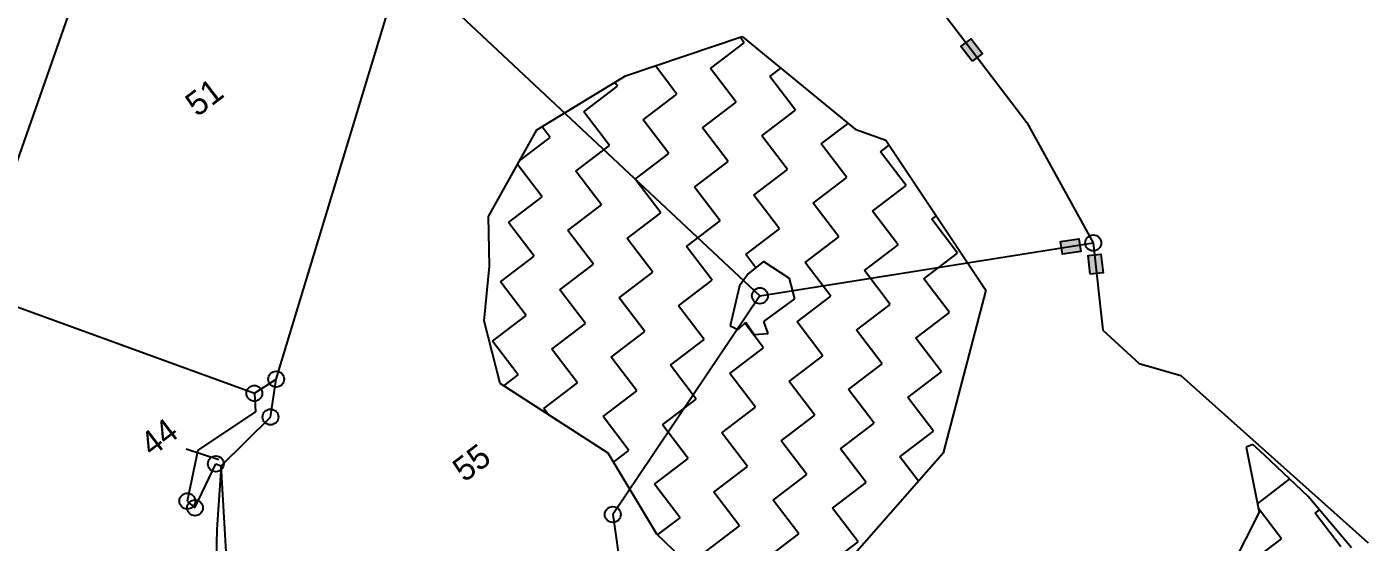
# Model space of a CAD drawing. Header units: metres. Extents: x 306750 to 310181, y 1935577 to 1940721.
# Drawn here: x 307361 to 308342, y 1939755 to 1940132 of the extents above; entities that cross this region are included whole.
import ezdxf

# ---------------------------------------------------------------- set-up
doc = ezdxf.new("R2010")
doc.units = ezdxf.units.M
for name, color, linetype in [('POLY_HATCH', 12, 'Continuous'), ('POLY_PARCEL', 6, 'Continuous'), ('POLY_WATER', 4, 'Continuous'), ('TEXT_PARCEL', 7, 'Continuous'), ('V_BOUND_LINE', 7, 'Continuous')]:
    doc.layers.add(name, color=color, linetype=linetype)
doc.styles.add('TEXT_MAP', font='')
doc.styles.get('TEXT_MAP').set_extended_font_data('Kruti Dev 050')
doc.dimstyles.get("Standard").update_dxf_attribs({"dimtxt": 0.18, "dimasz": 0.18, "dimexe": 0.18, "dimexo": 0.0625, "dimgap": 0.09, "dimtad": 0, "dimtih": 1, "dimtoh": 1, "dimdec": 4, "dimzin": 0, "dimdsep": 46, "dimtxsty": 'Standard', "dimcen": 0.09, "dimadec": 0, "dimazin": 0, "dimtfac": 1, "dimtdec": 4, "dimtofl": 0, "dimtmove": 0, "dimatfit": 3, "dimfxl": 1, "dimtolj": 1, "dimtzin": 0, "dimarcsym": 0})

msp = doc.modelspace()

# ---------------------------------------------------------------- hatches: boundary and pattern name
for points in [[(308051.51, 1940123.03), (308044.05, 1940117.33), (308052.29, 1940106.54), (308059.76, 1940112.24)], [(308131.86, 1939967.51), (308130.39, 1939976.79), (308116.98, 1939974.66), (308118.45, 1939965.38)], [(308146.57, 1939965.44), (308137.23, 1939964.4), (308138.74, 1939950.9), (308148.08, 1939951.94)]]:
    msp.add_hatch(color=256).paths.add_polyline_path(points)

# ---------------------------------------------------------------- linework, layer by layer
for points in [[(308052.29, 1940106.54), (308044.05, 1940117.33), (308051.51, 1940123.03), (308059.76, 1940112.24)], [(308116.98, 1939974.66), (308130.39, 1939976.79), (308131.86, 1939967.51), (308118.45, 1939965.38)], [(308138.74, 1939950.9), (308137.23, 1939964.4), (308146.57, 1939965.44), (308148.08, 1939951.94)]]:
    msp.add_lwpolyline(points, close=True)
for centre in [(308140.92, 1939973.7), (307897, 1939935.06), (307542.98, 1939874.09), (307527.04, 1939863.72), (307538.82, 1939846.4), (307498.86, 1939812.16), (307477.96, 1939784.91), (307483.58, 1939779.96), (307789.31, 1939775.14)]:
    msp.add_circle(centre, 5.81)
at = {"layer": 'POLY_HATCH'}
for p, q in [((307798.68, 1940095.82), (307883.93, 1940124.72)), ((307883.93, 1940124.72), (307966.7, 1940056.93)), ((307733.85, 1940056.32), (307798.68, 1940095.82)), ((307698.38, 1939993.11), (307733.85, 1940056.32)), ((307966.7, 1940056.93), (307989.16, 1940048.86)), ((307989.16, 1940048.86), (308062.32, 1939939.19)), ((307699, 1939956.71), (307698.38, 1939993.11)), ((307695.27, 1939916.83), (307699, 1939956.71)), ((307899.64, 1939960.11), (307888.45, 1939951.05)), ((307918.6, 1939947.6), (307899.64, 1939960.11)), ((307888.45, 1939951.05), (307882.05, 1939942.28)), ((307922.51, 1939932.94), (307918.6, 1939947.6)), ((307882.05, 1939942.28), (307875.19, 1939912.97)), ((308062.32, 1939939.19), (308030.98, 1939820.03)), ((307899.82, 1939916.21), (307922.51, 1939932.94)), ((307706.98, 1939870.95), (307695.27, 1939916.83)), ((307880.96, 1939910.4), (307886.72, 1939915.74)), ((307886.72, 1939915.74), (307892.69, 1939906.66)), ((307902.93, 1939907.43), (307899.82, 1939916.21)), ((307875.19, 1939912.97), (307880.96, 1939910.4)), ((307892.69, 1939906.66), (307902.93, 1939907.43)), ((307785.87, 1939819.95), (307706.98, 1939870.95)), ((307821.57, 1939760.75), (307785.87, 1939819.95)), ((308030.98, 1939820.03), (307951.34, 1939729.25)), ((308257.78, 1939826.35), (308252.92, 1939824.35)), ((308252.92, 1939824.35), (308262.38, 1939776.76)), ((308266.12, 1939818.47), (308257.78, 1939826.35)), ((308298.22, 1939788.33), (308266.12, 1939818.47)), ((308329.79, 1939750.79), (308298.22, 1939788.33)), ((308262.38, 1939776.76), (308242.62, 1939737.92)), ((307863.27, 1939720.92), (307821.57, 1939760.75))]:
    msp.add_line(p, q, dxfattribs=at)
at = {"layer": 'POLY_HATCH', "linetype": 'Continuous', "ltscale": 10}
for p, q in [((307885.56, 1940120.1), (307882.43, 1940124.21)), ((307860.91, 1940101.33), (307885.56, 1940120.1)), ((307836.26, 1940082.55), (307820.52, 1940103.22)), ((307879.68, 1940076.68), (307860.91, 1940101.33)), ((307904.33, 1940095.45), (307912.28, 1940101.5)), ((307923.11, 1940070.8), (307904.33, 1940095.45)), ((307768.19, 1940069.65), (307792.84, 1940088.43)), ((307792.84, 1940088.43), (307790.84, 1940091.05)), ((307811.61, 1940063.78), (307836.26, 1940082.55)), ((307855.04, 1940057.9), (307879.68, 1940076.68)), ((307786.96, 1940045), (307768.19, 1940069.65)), ((307830.39, 1940039.13), (307811.61, 1940063.78)), ((307898.46, 1940052.03), (307923.11, 1940070.8)), ((307743.54, 1940050.88), (307737.64, 1940058.63)), ((307873.81, 1940033.26), (307855.04, 1940057.9)), ((307941.88, 1940046.16), (307961.56, 1940061.14)), ((307721.29, 1940033.92), (307743.54, 1940050.88)), ((307762.32, 1940026.23), (307786.96, 1940045)), ((307917.23, 1940027.38), (307898.46, 1940052.03)), ((307960.66, 1940021.51), (307941.88, 1940046.16)), ((307985.3, 1940040.28), (307991.66, 1940045.12)), ((307805.74, 1940020.35), (307830.39, 1940039.13)), ((307849.16, 1940014.48), (307873.81, 1940033.26)), ((308004.08, 1940015.63), (307985.3, 1940040.28)), ((307737.67, 1940007.45), (307719.68, 1940031.07)), ((307781.09, 1940001.58), (307762.32, 1940026.23)), ((307892.58, 1940008.61), (307917.23, 1940027.38)), ((307824.51, 1939995.71), (307805.74, 1940020.35)), ((307867.94, 1939989.83), (307849.16, 1940014.48)), ((307936.01, 1940002.73), (307960.66, 1940021.51)), ((307979.43, 1939996.86), (308004.08, 1940015.63)), ((307713.02, 1939988.68), (307737.67, 1940007.45)), ((307911.36, 1939983.96), (307892.58, 1940008.61)), ((307756.44, 1939982.81), (307781.09, 1940001.58)), ((307799.87, 1939976.93), (307824.51, 1939995.71)), ((307954.78, 1939978.08), (307936.01, 1940002.73)), ((307998.2, 1939972.21), (307979.43, 1939996.86)), ((307731.79, 1939964.03), (307713.02, 1939988.68)), ((307843.29, 1939971.06), (307867.94, 1939989.83)), ((308022.85, 1939990.99), (308026.11, 1939993.47)), ((308041.63, 1939966.34), (308022.85, 1939990.99)), ((307775.22, 1939958.16), (307756.44, 1939982.81)), ((307818.64, 1939952.28), (307799.87, 1939976.93)), ((307886.71, 1939965.18), (307911.36, 1939983.96)), ((307930.13, 1939959.31), (307954.78, 1939978.08)), ((307862.06, 1939946.41), (307843.29, 1939971.06)), ((307894.03, 1939955.57), (307886.71, 1939965.18)), ((307973.56, 1939953.44), (307998.2, 1939972.21)), ((308016.98, 1939947.56), (308041.63, 1939966.34)), ((307707.15, 1939945.26), (307731.79, 1939964.03)), ((307750.57, 1939939.38), (307775.22, 1939958.16)), ((307948.91, 1939934.66), (307930.13, 1939959.31)), ((307725.92, 1939920.61), (307707.15, 1939945.26)), ((307793.99, 1939933.51), (307818.64, 1939952.28)), ((307837.41, 1939927.64), (307862.06, 1939946.41)), ((307992.33, 1939928.79), (307973.56, 1939953.44)), ((308035.75, 1939922.91), (308016.98, 1939947.56)), ((307769.34, 1939914.74), (307750.57, 1939939.38)), ((308060.4, 1939941.69), (308060.57, 1939941.82)), ((308062.32, 1939939.18), (308060.4, 1939941.69)), ((307812.77, 1939908.86), (307793.99, 1939933.51)), ((307856.19, 1939902.99), (307837.41, 1939927.64)), ((307924.26, 1939915.89), (307948.91, 1939934.66)), ((307967.68, 1939910.01), (307992.33, 1939928.79)), ((307701.27, 1939901.83), (307725.92, 1939920.61)), ((307943.03, 1939891.24), (307924.26, 1939915.89)), ((308011.1, 1939904.14), (308035.75, 1939922.91)), ((307744.69, 1939895.96), (307769.34, 1939914.74)), ((307788.12, 1939890.09), (307812.77, 1939908.86)), ((307899.61, 1939897.11), (307885.96, 1939915.03)), ((307986.46, 1939885.37), (307967.68, 1939910.01)), ((307720.05, 1939877.19), (307701.27, 1939901.83)), ((307763.47, 1939871.31), (307744.69, 1939895.96)), ((307831.54, 1939884.21), (307856.19, 1939902.99)), ((307874.96, 1939878.34), (307899.61, 1939897.11)), ((308029.88, 1939879.49), (308011.1, 1939904.14)), ((307806.89, 1939865.44), (307788.12, 1939890.09)), ((307918.39, 1939872.46), (307943.03, 1939891.24)), ((307709.62, 1939869.25), (307720.05, 1939877.19)), ((307850.31, 1939859.56), (307831.54, 1939884.21)), ((307893.74, 1939853.69), (307874.96, 1939878.34)), ((307961.81, 1939866.59), (307986.46, 1939885.37)), ((308005.23, 1939860.72), (308029.88, 1939879.49)), ((307738.82, 1939852.54), (307763.47, 1939871.31)), ((307937.16, 1939847.82), (307918.39, 1939872.46)), ((307980.58, 1939841.94), (307961.81, 1939866.59)), ((307782.24, 1939846.66), (307806.89, 1939865.44)), ((307825.67, 1939840.79), (307850.31, 1939859.56)), ((308024.01, 1939836.07), (308005.23, 1939860.72)), ((307742.08, 1939848.26), (307738.82, 1939852.54)), ((307801.02, 1939822.02), (307782.24, 1939846.66)), ((307869.09, 1939834.92), (307893.74, 1939853.69)), ((307912.51, 1939829.04), (307937.16, 1939847.82)), ((307844.44, 1939816.14), (307825.67, 1939840.79)), ((307955.93, 1939823.17), (307980.58, 1939841.94)), ((307887.86, 1939810.27), (307869.09, 1939834.92)), ((307931.29, 1939804.39), (307912.51, 1939829.04)), ((307999.36, 1939817.29), (308024.01, 1939836.07)), ((307789.78, 1939813.46), (307801.02, 1939822.02)), ((307974.71, 1939798.52), (307955.93, 1939823.17)), ((308012.94, 1939799.46), (307999.36, 1939817.29)), ((307819.79, 1939797.37), (307844.44, 1939816.14)), ((307863.21, 1939791.49), (307887.86, 1939810.27)), ((307906.64, 1939785.62), (307931.29, 1939804.39)), ((307950.06, 1939779.75), (307974.71, 1939798.52)), ((308261.14, 1939783), (308284.54, 1939800.83)), ((308284.54, 1939800.83), (308283.61, 1939802.05)), ((307838.57, 1939772.72), (307819.79, 1939797.37)), ((307881.99, 1939766.85), (307863.21, 1939791.49)), ((307925.41, 1939760.97), (307906.64, 1939785.62)), ((307968.83, 1939755.1), (307950.06, 1939779.75)), ((308278.67, 1939757.4), (308261.83, 1939779.5)), ((308303.32, 1939776.18), (308306.44, 1939778.56)), ((307822.14, 1939760.21), (307838.57, 1939772.72)), ((308322.09, 1939751.53), (308303.32, 1939776.18)), ((307857.34, 1939748.07), (307881.99, 1939766.85)), ((307900.76, 1939742.2), (307925.41, 1939760.97)), ((307944.19, 1939736.32), (307968.83, 1939755.1)), ((308254.02, 1939738.63), (308278.67, 1939757.4))]:
    msp.add_line(p, q, dxfattribs=at)
at = {"layer": 'POLY_PARCEL'}
for p, q in [((307435.41, 1940267.48), (307320.14, 1939939.09)), ((307542.98, 1939874.09), (307635.2, 1940177.31)), ((307642.37, 1940173.48), (307897, 1939935.06)), ((307897, 1939935.06), (308140.92, 1939973.7)), ((307320.14, 1939939.09), (307527.04, 1939863.72)), ((307897, 1939935.06), (307789.31, 1939775.14)), ((307527.04, 1939863.72), (307542.98, 1939874.09)), ((307538.82, 1939846.4), (307542.98, 1939874.09)), ((307527.04, 1939863.72), (307527.95, 1939850.2)), ((307527.95, 1939850.2), (307485.68, 1939822.19)), ((307502.7, 1939810.58), (307538.82, 1939846.4)), ((307485.68, 1939822.19), (307477.96, 1939784.91)), ((307483.58, 1939779.96), (307498.86, 1939812.16)), ((307498.86, 1939812.16), (307502.7, 1939810.58)), ((307477.96, 1939784.91), (307483.58, 1939779.96)), ((307789.31, 1939775.14), (307815.55, 1939590.03))]:
    msp.add_line(p, q, dxfattribs=at)
at = {"layer": 'POLY_WATER'}
for p, q in [((307502.7, 1939810.58), (307499.67, 1939764.21)), ((307506.46, 1939747.86), (307502.7, 1939810.58)), ((307499.67, 1939764.21), (307497.25, 1939659.45))]:
    msp.add_line(p, q, dxfattribs=at)
at = {"layer": 'V_BOUND_LINE'}
for p, q in [((307970.43, 1940221.46), (308092.42, 1940061.73)), ((308092.42, 1940061.73), (308140.92, 1939973.7)), ((308140.92, 1939973.7), (308148.05, 1939909.83)), ((308148.05, 1939909.83), (308174.6, 1939885.63)), ((308174.6, 1939885.63), (308205.08, 1939876.73)), ((308205.08, 1939876.73), (308342.1, 1939754.4))]:
    msp.add_line(p, q, dxfattribs=at)

# ---------------------------------------------------------------- texts
at = {"layer": 'TEXT_PARCEL', "ltscale": 10, "style": 'TEXT_MAP'}
for s, p in [('51', (307485.25, 1940065.38)), ('44', (307452.08, 1939816.88)), ('55', (307680.83, 1939798.18))]:
    msp.add_text(s, height=17.566, rotation=37.29617, dxfattribs=at).set_placement(p)

# ---------------------------------------------------------------- leaders
msp.add_leader([(307477.08, 1939823.18), (307501.14, 1939815.4)], dimstyle='Standard', override={"dimtxt": 2.5, "dimasz": 2.5, "dimexe": 1.25, "dimexo": 0.625, "dimgap": 0.625, "dimtad": 1, "dimtih": 0, "dimtoh": 0, "dimzin": 8, "dimcen": 2.5, "dimtofl": 1})

doc.saveas('drawing.dxf')
